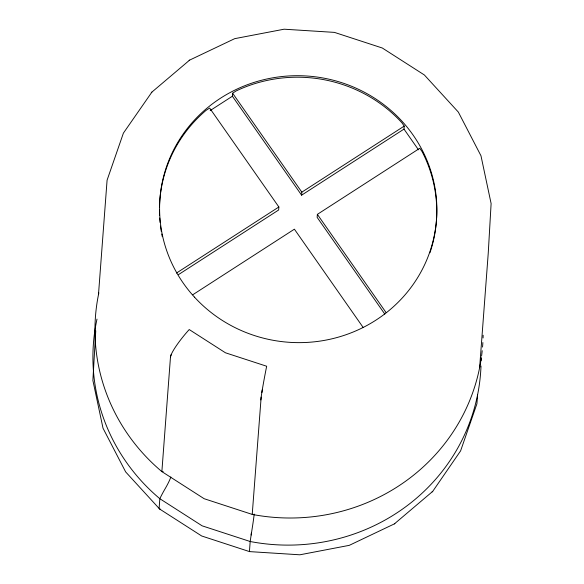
<?xml version="1.0" encoding="UTF-8"?>
<svg xmlns="http://www.w3.org/2000/svg" width="584" height="584" viewBox="0 0 584 584"><rect width="100%" height="100%" fill="white"/><g stroke="black" fill="none" stroke-linecap="round" stroke-linejoin="round"><path stroke-width="0.88" d="M95.761 330.792L92.885 380.432L103.025 428.218L125.662 471.923L159.622 509.014L201.706 535.995L249.543 551.61L299.877 554.8L349.276 545.346L394.375 523.892L432.715 491.378L460.601 450.884L476.916 403.814L477.595 394.777M98.477 294.65L107.084 180.186L123.399 133.115L151.891 92.104M403.997 129.108L301.607 195.173L232.388 96.229L232.614 93.214L236.118 90.951A138.671 133.437 4.3 0 1 401.858 122.706L404.223 126.093L403.997 129.108L418.494 149.825M159.498 207.232A138.671 133.437 4.3 0 1 206.137 110.303L209.641 108.04L278.867 206.984L278.641 209.999L178.543 274.582M301.607 195.173L301.833 192.158L232.614 93.214M429.934 252.77A138.671 133.437 4.3 0 0 422.13 151.679L419.757 148.292L317.368 214.357L317.141 217.372L384.805 314.09M479.632 367.672L488.239 253.208L491.115 203.568L480.975 155.782L458.338 112.077L424.378 74.986L382.294 48.005L334.457 32.39L284.123 29.2L234.724 38.654L189.625 60.108L151.285 92.622M260.829 399.945L261.157 397.105A27.733 0.891 -79.2 0 1 262.26 389.951L262.771 386.951A27.733 0.891 -79.2 0 1 266.662 366.234L225.453 352.787L189.216 329.544A27.733 4.526 -50 0 0 171.243 354.503L170.55 356.152L161.87 471.602L204.152 498.714L252.222 514.409A194.143 186.807 4.3 0 0 481.318 357.904M251.149 535.032L251.361 532.958M261.157 397.105L252.222 514.409A89.593 2.891 -79.2 0 0 252.361 514.219M261.851 392.63L262.26 389.951M170.477 357.138L171.243 354.503M189.15 60.51L189.625 60.108M394.375 523.892L394.85 523.49M432.109 491.896L432.715 491.378M210.182 110.558L232.388 96.229M176.477 273.049L278.867 206.984M301.833 192.158L404.223 126.093M192.771 294.759L294.394 229.183L363.095 327.383M317.368 214.357L386.068 312.564M482.209 350.699A194.143 186.807 4.3 0 1 481.566 356.109M98.842 292.891A194.143 186.807 4.3 0 0 161.87 471.602A89.593 14.615 -50 0 0 163.162 471.595M483.136 335.252A194.143 186.807 4.3 0 1 483.07 337.983M482.866 342.531A194.143 186.807 4.3 0 1 482.545 347.071M480.997 366A194.143 186.807 4.3 0 1 250.186 541.514L249.507 550.551A27.733 0.891 -79.2 0 0 249.689 551.442M96.988 319.119A194.143 186.807 4.3 0 0 159.833 498.707L159.155 507.744A27.733 4.526 -50 0 0 160.323 509.102M481.114 357.824A194.143 186.807 4.3 0 1 481.114 360.547M162.286 236.666A138.671 133.437 4.3 0 1 161.753 234.053M161.279 231.41A138.671 133.437 4.3 0 1 160.49 226.081M160.089 222.504A138.671 133.437 4.3 0 1 159.724 218.007M159.585 215.313A138.671 133.437 4.3 0 1 159.468 209.919M170.842 477.004A65.766 10.724 -50 0 1 165.148 488.699A89.593 14.615 -50 0 0 159.833 498.707L202.115 525.826L250.186 541.514A89.593 2.891 -79.2 0 1 251.967 529.827A65.766 2.117 -79.2 0 0 254.193 514.073M194.487 297.132A138.671 133.437 4.3 0 0 429.758 252.106A138.671 133.437 4.3 0 0 270.443 78.256A138.671 133.437 4.3 0 0 194.487 297.132"/></g></svg>
